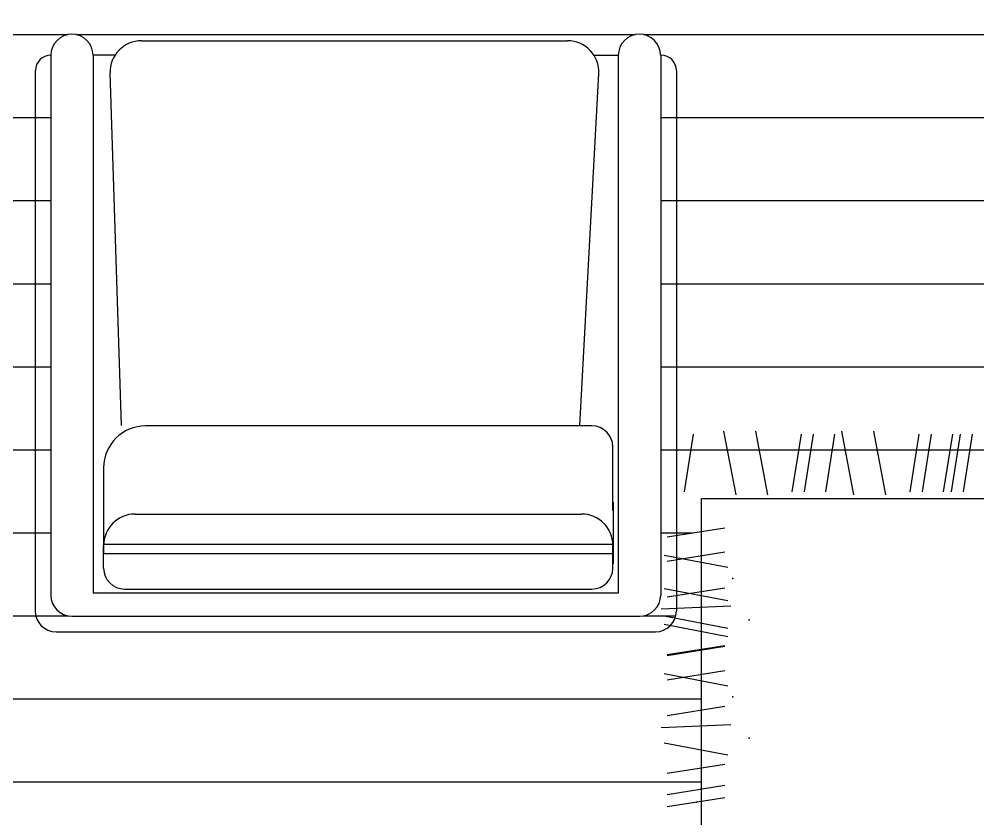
# Model space of a CAD drawing. Header units: millimetres. Extents: x 50914 to 68279, y -719533 to -710378.
# Drawn here: x 51512 to 52432, y -713644 to -712880 of the extents above; entities that cross this region are included whole.
import ezdxf

# ---------------------------------------------------------------- set-up
doc = ezdxf.new("R2010")
doc.units = ezdxf.units.MM
doc.header["$LTSCALE"] = 10
for name, color, linetype in [('__3', 250, 'CONTINUOUS'), ('___0', 250, 'CONTINUOUS'), ('____', 45, 'CONTINUOUS')]:
    doc.layers.add(name, color=color, linetype=linetype)

msp = doc.modelspace()

# ---------------------------------------------------------------- hatches: boundary and pattern name
at = {"layer": '___0', "ltscale": 60}
h = msp.add_hatch(dxfattribs=at)
h.set_pattern_fill('ANSI31', color=256, scale=25, angle=135, style=0)
h.set_pattern_definition([(180, (-1176.07, -15426.53), (-7e-15, -79.375), [])])
h.paths.add_polyline_path([(55174.39, -714063.2), (55174.39, -713818.2), (54624.39, -713818.2), (54624.39, -712218.2), (54530.43, -712218.2), (54530.43, -712551.45, -1.868202), (54457.64, -712582.69, -0.069063), (54053.22, -712582.69, -1.868202), (53980.43, -712551.45), (53980.43, -712218.2), (53934.39, -712218.2), (53934.39, -713338.2), (54204.36, -713338.2), (54204.36, -713392.74), (54222.09, -713395.54), (54204.36, -713398.92), (54204.36, -713426.86), (54215.92, -713428.69), (54204.36, -713430.9), (54204.36, -713506.07), (54222.09, -713508.87), (54204.36, -713512.25), (54204.36, -713900.63), (54222.09, -713903.43), (54204.36, -713906.81), (54204.36, -714165.61), (54234.9, -714170.44), (54204.36, -714176.26), (54204.36, -714495.63), (54121.38, -714495.63), (54122.58, -714523.21), (54118.22, -714495.63), (54094.43, -714495.63), (54090.93, -714514), (54088.02, -714495.63), (52444.01, -714495.63), (52280.75, -714495.63), (52277.85, -714514), (52274.35, -714495.63), (52250.55, -714495.63), (52246.19, -714523.21), (52247.4, -714495.63), (52164.42, -714495.63), (52164.42, -714176.26), (52133.88, -714170.44), (52164.42, -714165.61), (52164.42, -713906.81), (52146.68, -713903.43), (52164.42, -713900.63), (52164.42, -713512.25), (52146.68, -713508.87), (52164.42, -713506.07), (52164.42, -713465.01), (52134.83, -713459.37, 0.226149), (52140.28, -713443.04), (52140.43, -713443.04), (52140.43, -712927.46, 0.389814), (52125.43, -712914.37), (52125.43, -713430.49, -0.414214), (52105.43, -713450.49), (51562.21, -713450.49, -0.414214), (51542.21, -713430.49), (51542.21, -712914.37, -0.000393), (51542.24, -712914.37, -0.994577), (51582.62, -712914.3), (51603.7, -712914.3, -0.255425), (51628.94, -712900.5), (52036.27, -712900.5, -0.255425), (52061.52, -712914.3), (52084.88, -712914.3, -0.994828), (52125.26, -712914.38, -0.45806), (52140.43, -712930.69), (52140.43, -713373.28), (52164.42, -713369.49), (52164.42, -713338.2), (52434.39, -713338.2), (52434.39, -712218.2), (52394.39, -712218.2), (52394.39, -712838.2), (51194.39, -712838.2), (51194.39, -714028.2), (51464.39, -714028.2), (51824.39, -714028.2), (51824.39, -715033.2), (52761.38, -715033.2), (52761.38, -714633.2), (53961.38, -714633.2), (53961.38, -715033.2), (55174.39, -715033.2), (55174.39, -714943.2)])
h.paths.add_polyline_path([(53509.56, -714588.71), (53512.25, -714526.94), (53522.16, -714578.9), (53527.42, -714545.57), (53532.28, -714571.04)], flags=16)
h.paths.add_polyline_path([(52999.33, -714558.27), (52998.43, -714578.93), (52997.14, -714572.15)], flags=16)

# ---------------------------------------------------------------- linework, layer by layer
at = {"layer": '__3', "color": 250}
for p, q in [((51542.21, -712914.3), (51542.21, -713430.49)), ((52125.43, -712914.3), (52125.43, -713430.49)), ((52080.09, -713341.71), (52080.09, -713400.52)), ((51622.73, -713352.91), (52049.64, -713352.91)), ((52079.64, -713352.91), (52080.09, -713352.91)), ((51592.73, -713404.65), (51592.73, -713382.91)), ((51593.48, -713381.78), (52080.09, -713381.78)), ((52079.64, -713404.65), (52079.64, -713382.91)), ((51593.48, -713390.61), (52080.09, -713390.61)), ((51612.73, -713424.65), (52059.64, -713424.65)), ((51562.21, -713450.49), (52105.43, -713450.49))]:
    msp.add_line(p, q, dxfattribs=at)
for centre, radius, start, end in [((51622.73, -713382.91), 30, 90, 180), ((52049.64, -713382.91), 30, 0, 90), ((51612.73, -713404.65), 20, 180, 270), ((52059.64, -713404.65), 20, 270, 0), ((51562.21, -713430.49), 20, 180, 270), ((52105.43, -713430.49), 20, 270, 0)]:
    msp.add_arc(centre, radius, start, end, dxfattribs=at)
at = {"layer": '___0'}
for p, q in [((52148.02, -713331.73), (52156.74, -713276.57)), ((52197.42, -713334.64), (52185.79, -713273.66)), ((52227.94, -713334.64), (52216.32, -713273.66)), ((52251.19, -713331.73), (52259.9, -713276.57)), ((52262.81, -713331.73), (52271.53, -713276.57)), ((52283.15, -713331.73), (52291.86, -713276.57)), ((52310.2, -713334.64), (52298.57, -713273.66)), ((52340.72, -713334.64), (52329.1, -713273.66)), ((52363.97, -713331.73), (52372.68, -713276.57)), ((52375.59, -713331.73), (52384.3, -713276.57)), ((52395.93, -713331.73), (52404.64, -713276.57)), ((52403.37, -713331.73), (52412.09, -713276.57)), ((52414.99, -713331.73), (52423.71, -713276.57)), ((52131.6, -713374.68), (52186.77, -713365.96)), ((52128.7, -713392.11), (52189.67, -713403.73)), ((52131.6, -713397.92), (52186.77, -713389.2)), ((52128.7, -713424.09), (52189.67, -713435.71)), ((52131.6, -713432.05), (52186.77, -713423.33)), ((52125.79, -713443.67), (52192.58, -713440.77)), ((52128.7, -713450.24), (52189.67, -713461.86)), ((52128.7, -713458.2), (52189.67, -713469.82)), ((52131.6, -713487.25), (52186.77, -713478.54)), ((52131.6, -713488.01), (52186.77, -713479.29)), ((52131.6, -713511.25), (52186.77, -713502.54)), ((52128.7, -713505.44), (52189.67, -713517.06)), ((52131.6, -713545.38), (52186.77, -713536.66)), ((52125.79, -713557), (52192.58, -713554.1)), ((52128.7, -713571.53), (52189.67, -713583.15)), ((52131.6, -713600.59), (52186.77, -713591.87)), ((52131.6, -713620.92), (52186.77, -713612.21)), ((52131.6, -713632.55), (52186.77, -713623.83))]:
    msp.add_line(p, q, dxfattribs=at)
for p in [(52194.32, -713414.45), (52210.1, -713453.94), (52194.32, -713527.78), (52210.1, -713567.27), (52159.73, -713628.31)]:
    msp.add_point(p, dxfattribs=at)
at = {"layer": '____', "ltscale": 60}
for p, q in [((51628.94, -712900.5), (52036.27, -712900.5)), ((51603.7, -712914.3), (51582.77, -712914.3)), ((51582.77, -712914.3), (51582.77, -713428.41)), ((52061.52, -712914.3), (52084.87, -712914.3)), ((52084.87, -712914.3), (52084.87, -713428.41)), ((51527.21, -712929.07), (51527.21, -713445.49)), ((51609.8, -713268.34), (51598.95, -712931.22)), ((52048.18, -713268.34), (52066.24, -712931.7)), ((52140.43, -712929.38), (52140.43, -713445.49)), ((52059.64, -713268.68), (51632.73, -713268.68)), ((52079.64, -713349.68), (52079.64, -713288.68)), ((51592.58, -713309.18), (51592.58, -713390.61)), ((52084.87, -713428.41), (51582.77, -713428.41)), ((51547.21, -713465.49), (52120.43, -713465.49))]:
    msp.add_line(p, q, dxfattribs=at)
msp.add_lwpolyline([(52164.42, -714495.63), (52164.42, -713338.2), (52434.39, -713338.2)], dxfattribs=at)
for centre, radius, start, end in [((51562.43, -712914.44), 20.19, 0, 180), ((52105.07, -712914.44), 20.19, 0, 180), ((51628.94, -712930.5), 30, 90, 181.37437), ((52036.27, -712930.5), 30, 357.71017, 90), ((51542.24, -712929.07), 14.71, 90, 180), ((52125.81, -712929.07), 14.71, 0, 90), ((51632.73, -713308.68), 40, 90, 180), ((52059.64, -713288.68), 20, 0, 90), ((51547.21, -713445.49), 20, 180, 270), ((52120.43, -713445.49), 20, 270, 0)]:
    msp.add_arc(centre, radius, start, end, dxfattribs=at)

doc.saveas('drawing.dxf')
